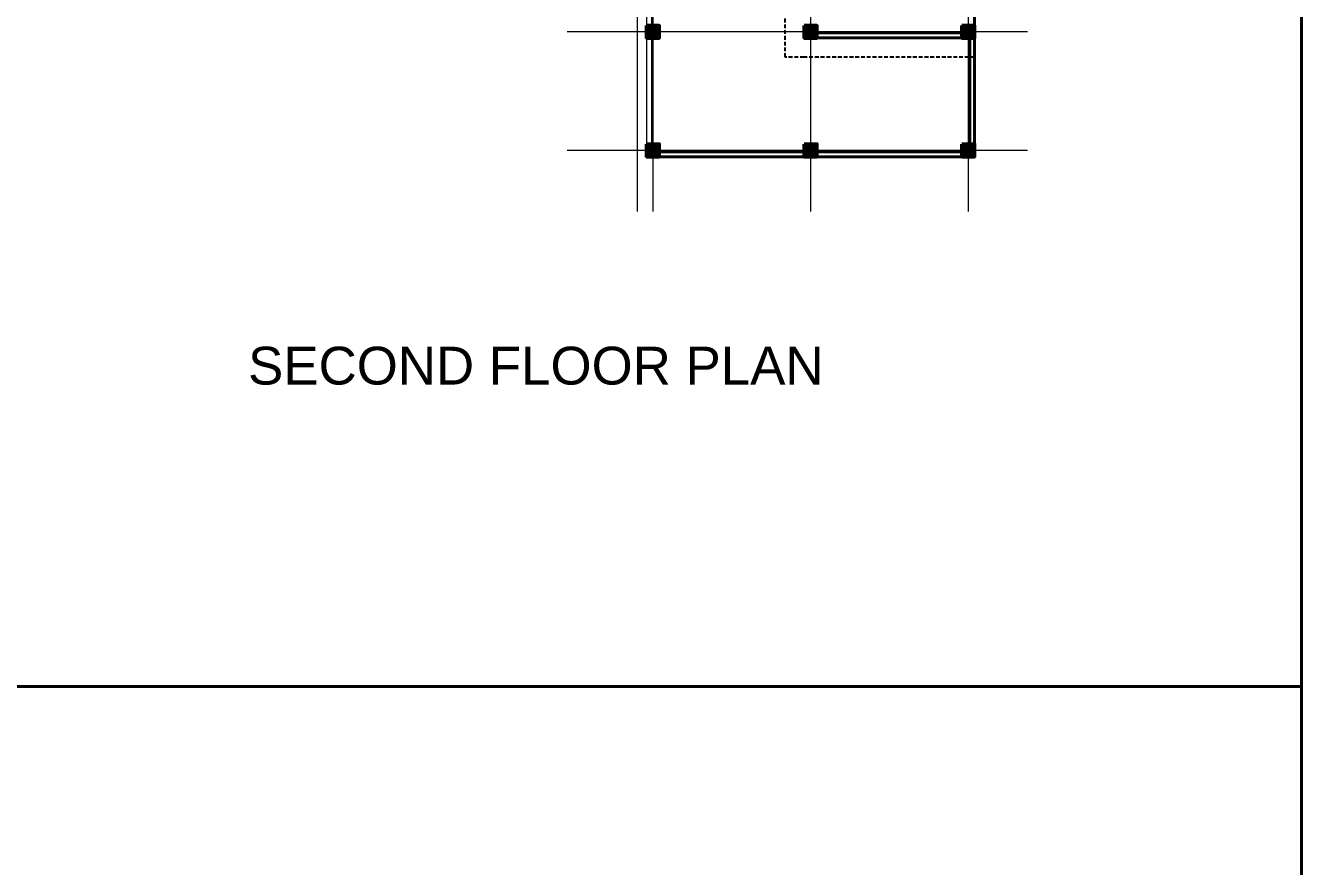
# Model space of a CAD drawing. Header units: millimetres. Extents: x 2402294 to 3337895, y 3394997 to 3969149.
# Drawn here: x 2557066 to 2617776, y 3699625 to 3739631 of the extents above; entities that cross this region are included whole.
import ezdxf

# ---------------------------------------------------------------- set-up
doc = ezdxf.new("R2010")
doc.units = ezdxf.units.MM
doc.header["$MEASUREMENT"] = 0
doc.linetypes.add('CENTER', pattern=[2, 1.25, -0.25, 0.25, -0.25])
doc.linetypes.add('DASHED', pattern=[0.75, 0.5, -0.25])
for name, color, linetype, lineweight in [('centreline', 52, 'CENTER', 5), ('Column-0.5', 14, 'Continuous', 50), ('Hatch', 9, 'Continuous', 9), ('stairs', 6, 'Continuous', 25), ('TXT', 7, 'Continuous', 25), ('WALL 0.2', 7, 'Continuous', 20), ('wall 0.4', 7, 'Continuous', 40)]:
    doc.layers.add(name, color=color, linetype=linetype, lineweight=lineweight)
doc.styles.add('ARIAL', font='arial.ttf')

# ---------------------------------------------------------------- blocks, each defined once
blk = doc.blocks.new('2ft column')
at = {"layer": 'Hatch', "ltscale": 5}
h = blk.add_hatch(color=256, dxfattribs=at)
h.dxf.hatch_style = 1
h.paths.add_polyline_path([(2207385, 4176559), (2207985, 4176559), (2207985, 4175959), (2207385, 4175959)])
at = {"layer": 'Column-0.5', "ltscale": 5}
blk.add_lwpolyline([(2207385, 4176559), (2207985, 4176559), (2207985, 4175959), (2207385, 4175959)], close=True, dxfattribs=at)
at = {"layer": 'Defpoints', "ltscale": 5}
for points in [[(2207985, 4176559), (2207385, 4175959)], [(2207985, 4175959), (2207385, 4176559)]]:
    blk.add_lwpolyline(points, dxfattribs=at)

msp = doc.modelspace()

# ---------------------------------------------------------------- linework, layer by layer
at = {"layer": 'centreline', "ltscale": 5}
for p, q in [((2586168.8, 3773089.4), (2586168.8, 3730783)), ((2586168.8, 3773089.4), (2586168.8, 3730783)), ((2586918.8, 3773089.4), (2586918.8, 3730783)), ((2586918.8, 3773089.4), (2586918.8, 3730783)), ((2594418.8, 3773089.4), (2594418.8, 3730783)), ((2594418.8, 3773089.4), (2594418.8, 3730783)), ((2601918.8, 3773089.4), (2601918.8, 3730783)), ((2601918.8, 3773089.4), (2601918.8, 3730783)), ((2604746, 3739331.2), (2582832.4, 3739331.2)), ((2604746, 3739331.2), (2582832.4, 3739331.2)), ((2604746, 3733690.2), (2582832.4, 3733690.2)), ((2604746, 3733690.2), (2582832.4, 3733690.2))]:
    msp.add_line(p, q, dxfattribs=at)
at = {"layer": 'stairs', "linetype": 'DASHED', "ltscale": 366}
msp.add_lwpolyline([(2602218.8, 3739031.2), (2602218.8, 3738131.2), (2594107.5, 3738131.2), (2593207.5, 3738131.2), (2593207.5, 3746772.1), (2558057.6, 3746772.1), (2558057.6, 3750102.8)], dxfattribs=at)
at = {"layer": 'WALL 0.2', "ltscale": 5}
for p, q in [((2586848.8, 3747161.2), (2586848.8, 3733990.2)), ((2586618.8, 3746931.2), (2586618.8, 3733990.2))]:
    msp.add_line(p, q, dxfattribs=at)
at = {"layer": 'wall 0.4', "ltscale": 5}
for p, q in [((2602218.8, 3740079.4), (2602218.8, 3733990.2)), ((2600188.8, 3739283.5), (2594718.8, 3739283.5)), ((2601618.8, 3739283.5), (2600188.8, 3739283.5)), ((2600418.8, 3739053.5), (2594718.8, 3739053.5)), ((2601618.8, 3739053.5), (2600418.8, 3739053.5)), ((2601988.8, 3739031.2), (2601988.8, 3733990.2)), ((2594118.8, 3733620.2), (2587218.8, 3733620.2)), ((2594118.8, 3733390.2), (2587218.8, 3733390.2)), ((2601618.8, 3733620.2), (2594718.8, 3733620.2)), ((2601618.8, 3733390.2), (2594718.8, 3733390.2))]:
    msp.add_line(p, q, dxfattribs=at)
for points in [[(2419715.1, 3786495), (2617775.6, 3786495), (2617775.6, 3708180), (2419715.1, 3708180)], [(2419715.1, 3708180), (2617775.6, 3708180), (2617775.6, 3629865.1), (2419715.1, 3629865.1)]]:
    msp.add_lwpolyline(points, close=True, dxfattribs=at)

# ---------------------------------------------------------------- block references
at = {"layer": 'Hatch'}
for p in [(379233.9, -436927.3), (379233.9, -436927.3), (386733.9, -436927.3), (386733.9, -436927.3), (394233.9, -436927.3), (394233.9, -436927.3), (379233.9, -442568.3), (379233.9, -442568.3), (386733.9, -442568.3), (386733.9, -442568.3), (394233.9, -442568.3), (394233.9, -442568.3)]:
    msp.add_blockref('2ft column', p, dxfattribs=at)

# ---------------------------------------------------------------- texts
at = {"layer": 'TXT', "color": 244, "ltscale": 20, "true_color": 0x991b1e, "insert": (2567654.7, 3723438.3), "char_height": 2100, "width": 102139.87, "attachment_point": 4, "rotation": 0.000195, "style": 'ARIAL'}
msp.add_mtext('{\\H0.85714x;SECOND FLOOR PLAN}', dxfattribs=at)

doc.saveas('drawing.dxf')
